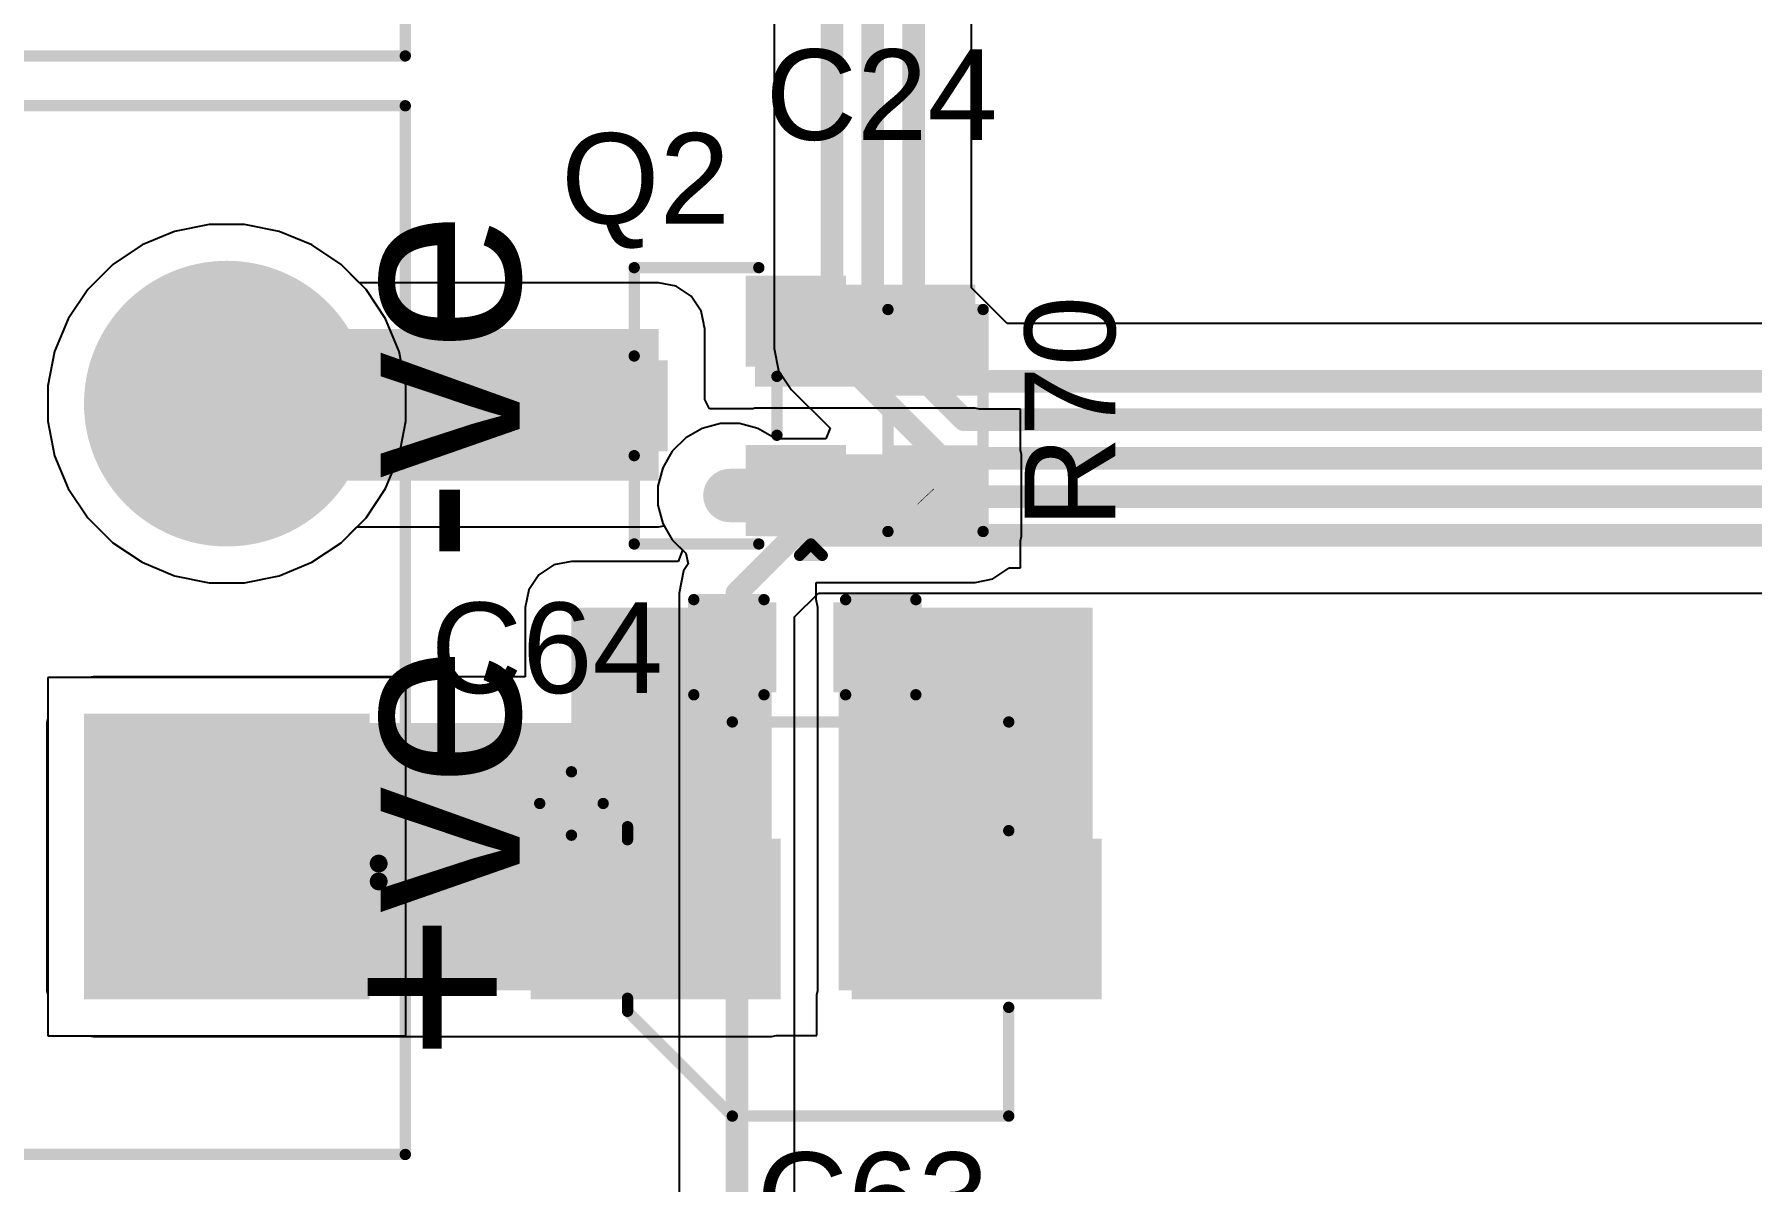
# Model space of a CAD drawing. Header units: millimetres. Extents: x 0 to 214, y 0 to 214.
# Drawn here: x 0.273 to 1.031, y 2.578 to 3.085 of the extents above; entities that cross this region are included whole.
import ezdxf

# ---------------------------------------------------------------- set-up
doc = ezdxf.new("R2010")
doc.units = ezdxf.units.MM
doc.header["$MEASUREMENT"] = 0
for name, color, linetype in [('BottomLayer', 5, 'Continuous'), ('BottomSolder', 6, 'Continuous'), ('MultiLayer', 9, 'Continuous'), ('PadHoleLayer', 156, 'Continuous'), ('TopLayer', 1, 'Continuous'), ('TopOverlay', 2, 'Continuous'), ('TopPaste', 8, 'Continuous'), ('TopSolder', 216, 'Continuous'), ('ViaHoleLayer', 16, 'Continuous')]:
    doc.layers.add(name, color=color, linetype=linetype)
doc.styles.add('Arial', font='', dxfattribs={"height": 0.2})
doc.styles.get('Arial').set_extended_font_data('Arial')

# ---------------------------------------------------------------- blocks, each defined once
blk = doc.blocks.new('____23_87')
at = {"layer": 'TopLayer'}
for points in [[(-0.01614, 0.05748), (0.01614, 0.05748), (0.01614, 0.02126), (-0.01614, 0.02126)], [(-0.05354, -0.02126), (-0.02126, -0.02126), (-0.02126, -0.05748), (-0.05354, -0.05748)], [(0.02126, -0.02126), (0.05354, -0.02126), (0.05354, -0.05748), (0.02126, -0.05748)]]:
    blk.add_hatch(color=1, dxfattribs=at).paths.add_polyline_path(points)
at = {"layer": 'TopPaste'}
for points in [[(-0.01614, 0.05748), (0.01614, 0.05748), (0.01614, 0.02126), (-0.01614, 0.02126)], [(-0.05354, -0.02126), (-0.02126, -0.02126), (-0.02126, -0.05748), (-0.05354, -0.05748)], [(0.02126, -0.02126), (0.05354, -0.02126), (0.05354, -0.05748), (0.02126, -0.05748)]]:
    blk.add_hatch(color=8, dxfattribs=at).paths.add_polyline_path(points)
at = {"layer": 'TopSolder'}
for points in [[(-0.02014, 0.06148), (0.02014, 0.06148), (0.02014, 0.01726), (-0.02014, 0.01726)], [(-0.05754, -0.01726), (-0.01726, -0.01726), (-0.01726, -0.06148), (-0.05754, -0.06148)], [(0.01726, -0.01726), (0.05754, -0.01726), (0.05754, -0.06148), (0.01726, -0.06148)]]:
    blk.add_hatch(color=216, dxfattribs=at).paths.add_polyline_path(points)
at = {"layer": 'TopOverlay', "const_width": 0.005}
for points in [[(-0.061, 0.032), (-0.061, -0.023)], [(-0.061, 0.032), (-0.022, 0.032)], [(0.022, 0.032), (0.061, 0.032)], [(0.061, 0.032), (0.061, -0.023)], [(-0.013, -0.031), (0.013, -0.031)], [(-0.066, -0.041), (-0.061, -0.046)], [(-0.066, -0.041), (-0.066, -0.051)], [(-0.061, -0.046), (-0.066, -0.051)]]:
    blk.add_lwpolyline(points, dxfattribs=at)
at = {"layer": 'TopOverlay', "const_width": 0.0025}
for points in [[(-0.06225, 0.032, 1), (-0.05975, 0.032, 1)], [(-0.06225, 0.032, 1), (-0.05975, 0.032, 1)], [(-0.02325, 0.032, 1), (-0.02075, 0.032, 1)], [(0.02075, 0.032, 1), (0.02325, 0.032, 1)], [(0.05975, 0.032, 1), (0.06225, 0.032, 1)], [(0.05975, 0.032, 1), (0.06225, 0.032, 1)], [(-0.06225, -0.023, 1), (-0.05975, -0.023, 1)], [(0.05975, -0.023, 1), (0.06225, -0.023, 1)], [(-0.01425, -0.031, 1), (-0.01175, -0.031, 1)], [(0.01175, -0.031, 1), (0.01425, -0.031, 1)], [(-0.06725, -0.041, 1), (-0.06475, -0.041, 1)], [(-0.06725, -0.041, 1), (-0.06475, -0.041, 1)], [(-0.06225, -0.046, 1), (-0.05975, -0.046, 1)], [(-0.06225, -0.046, 1), (-0.05975, -0.046, 1)], [(-0.06725, -0.051, 1), (-0.06475, -0.051, 1)], [(-0.06725, -0.051, 1), (-0.06475, -0.051, 1)]]:
    blk.add_lwpolyline(points, format="xyb", close=True, dxfattribs=at)
blk = doc.blocks.new('RES_0603_99')
at = {"layer": 'TopLayer'}
for points in [[(-0.015, 0.0175), (-0.015, -0.0175), (-0.045, -0.0175), (-0.045, 0.0175)], [(0.045, 0.0175), (0.045, -0.0175), (0.015, -0.0175), (0.015, 0.0175)]]:
    blk.add_hatch(color=1, dxfattribs=at).paths.add_polyline_path(points)
at = {"layer": 'TopPaste'}
for points in [[(-0.015, 0.0175), (-0.015, -0.0175), (-0.045, -0.0175), (-0.045, 0.0175)], [(0.045, 0.0175), (0.045, -0.0175), (0.015, -0.0175), (0.015, 0.0175)]]:
    blk.add_hatch(color=8, dxfattribs=at).paths.add_polyline_path(points)
at = {"layer": 'TopSolder'}
for points in [[(-0.011, 0.0215), (-0.011, -0.0215), (-0.049, -0.0215), (-0.049, 0.0215)], [(0.049, 0.0215), (0.049, -0.0215), (0.011, -0.0215), (0.011, 0.0215)]]:
    blk.add_hatch(color=216, dxfattribs=at).paths.add_polyline_path(points)
at = {"layer": 'TopOverlay', "const_width": 0.005}
for points in [[(-0.049, 0.021), (0.049, 0.021)], [(-0.049, 0.021), (-0.049, -0.021)], [(0.049, 0.021), (0.049, -0.021)], [(-0.049, -0.021), (0.049, -0.021)]]:
    blk.add_lwpolyline(points, dxfattribs=at)
at = {"layer": 'TopOverlay', "const_width": 0.0025}
for points in [[(-0.05025, 0.021, 1), (-0.04775, 0.021, 1)], [(-0.05025, 0.021, 1), (-0.04775, 0.021, 1)], [(0.04775, 0.021, 1), (0.05025, 0.021, 1)], [(0.04775, 0.021, 1), (0.05025, 0.021, 1)], [(-0.05025, -0.021, 1), (-0.04775, -0.021, 1)], [(-0.05025, -0.021, 1), (-0.04775, -0.021, 1)], [(0.04775, -0.021, 1), (0.05025, -0.021, 1)], [(0.04775, -0.021, 1), (0.05025, -0.021, 1)]]:
    blk.add_lwpolyline(points, format="xyb", close=True, dxfattribs=at)
blk = doc.blocks.new('C__0603_102')
at = {"layer": 'TopLayer'}
for points in [[(-0.015, 0.0175), (-0.015, -0.0175), (-0.045, -0.0175), (-0.045, 0.0175)], [(0.045, 0.0175), (0.045, -0.0175), (0.015, -0.0175), (0.015, 0.0175)]]:
    blk.add_hatch(color=1, dxfattribs=at).paths.add_polyline_path(points)
at = {"layer": 'TopPaste'}
for points in [[(-0.015, 0.0175), (-0.015, -0.0175), (-0.045, -0.0175), (-0.045, 0.0175)], [(0.045, 0.0175), (0.045, -0.0175), (0.015, -0.0175), (0.015, 0.0175)]]:
    blk.add_hatch(color=8, dxfattribs=at).paths.add_polyline_path(points)
at = {"layer": 'TopSolder'}
for points in [[(-0.01264, 0.01986), (-0.01264, -0.01986), (-0.04736, -0.01986), (-0.04736, 0.01986)], [(0.04736, 0.01986), (0.04736, -0.01986), (0.01264, -0.01986), (0.01264, 0.01986)]]:
    blk.add_hatch(color=216, dxfattribs=at).paths.add_polyline_path(points)
at = {"layer": 'TopOverlay', "const_width": 0.005}
for points in [[(-0.049, -0.021), (-0.049, 0.021)], [(-0.049, 0.021), (-0.018, 0.021)], [(0.018, 0.021), (0.049, 0.021)], [(0.049, -0.021), (0.049, 0.021)], [(-0.049, -0.021), (-0.018, -0.021)], [(0.018, -0.021), (0.049, -0.021)]]:
    blk.add_lwpolyline(points, dxfattribs=at)
at = {"layer": 'TopOverlay', "const_width": 0.0025}
for points in [[(-0.05025, 0.021, 1), (-0.04775, 0.021, 1)], [(-0.05025, 0.021, 1), (-0.04775, 0.021, 1)], [(-0.01925, 0.021, 1), (-0.01675, 0.021, 1)], [(0.01675, 0.021, 1), (0.01925, 0.021, 1)], [(0.04775, 0.021, 1), (0.05025, 0.021, 1)], [(0.04775, 0.021, 1), (0.05025, 0.021, 1)], [(-0.05025, -0.021, 1), (-0.04775, -0.021, 1)], [(-0.05025, -0.021, 1), (-0.04775, -0.021, 1)], [(-0.01925, -0.021, 1), (-0.01675, -0.021, 1)], [(0.01675, -0.021, 1), (0.01925, -0.021, 1)], [(0.04775, -0.021, 1), (0.05025, -0.021, 1)], [(0.04775, -0.021, 1), (0.05025, -0.021, 1)]]:
    blk.add_lwpolyline(points, format="xyb", close=True, dxfattribs=at)
blk = doc.blocks.new('TBP01R1_508_02BE_312')
at = {"layer": 'BottomLayer'}
blk.add_hatch(color=5, dxfattribs=at).paths.add_polyline_path([(-0.15906, 0.05906), (-0.04094, 0.05906), (-0.04094, -0.05906), (-0.15906, -0.05906)])
h = blk.add_hatch(color=5, dxfattribs=at)
edge = h.paths.add_edge_path()
edge.add_arc((0.1, 0), 0.05906, 0, 360)
at = {"layer": 'BottomSolder'}
blk.add_hatch(color=6, dxfattribs=at).paths.add_polyline_path([(-0.16306, 0.06306), (-0.03694, 0.06306), (-0.03694, -0.06306), (-0.16306, -0.06306)])
h = blk.add_hatch(color=6, dxfattribs=at)
edge = h.paths.add_edge_path()
edge.add_arc((0.1, 0), 0.06306, 0, 360)
at = {"layer": 'MultiLayer'}
blk.add_hatch(color=9, dxfattribs=at).paths.add_polyline_path([(-0.15906, 0.05906), (-0.04094, 0.05906), (-0.04094, -0.05906), (-0.15906, -0.05906)])
h = blk.add_hatch(color=9, dxfattribs=at)
edge = h.paths.add_edge_path()
edge.add_arc((0.1, 0), 0.05906, 0, 360)
at = {"layer": 'PadHoleLayer'}
h = blk.add_hatch(color=156, dxfattribs=at)
edge = h.paths.add_edge_path()
edge.add_arc((-0.1, 0), 0.03346, 0, 360)
h = blk.add_hatch(color=156, dxfattribs=at)
edge = h.paths.add_edge_path()
edge.add_arc((0.1, 0), 0.03346, 0, 360)
at = {"layer": 'TopLayer'}
blk.add_hatch(color=1, dxfattribs=at).paths.add_polyline_path([(-0.15906, 0.05906), (-0.04094, 0.05906), (-0.04094, -0.05906), (-0.15906, -0.05906)])
h = blk.add_hatch(color=1, dxfattribs=at)
edge = h.paths.add_edge_path()
edge.add_arc((0.1, 0), 0.05906, 0, 360)
at = {"layer": 'TopSolder'}
blk.add_hatch(color=216, dxfattribs=at).paths.add_polyline_path([(-0.16306, 0.06306), (-0.03694, 0.06306), (-0.03694, -0.06306), (-0.16306, -0.06306)])
h = blk.add_hatch(color=216, dxfattribs=at)
edge = h.paths.add_edge_path()
edge.add_arc((0.1, 0), 0.06306, 0, 360)
at = {"layer": 'TopOverlay'}
for points, const_width in [([(-0.2315, 0.3937), (-0.2315, -0.07874)], 0.005), ([(-0.2315, 0.3937), (0.2315, 0.3937)], 0.005), ([(0.2315, 0.3937), (0.2315, -0.07874)], 0.005), ([(-0.145, 0.339), (-0.126, 0.32)], 0.01), ([(-0.075, 0.339), (-0.094, 0.32)], 0.01), ([(0.055, 0.339), (0.074, 0.32)], 0.01), ([(0.055, 0.339), (0.074, 0.32)], 0.01), ([(0.125, 0.339), (0.106, 0.32)], 0.01), ([(0.125, 0.339), (0.106, 0.32)], 0.01), ([(-0.126, 0.32), (-0.094, 0.32)], 0.01), ([(0.074, 0.32), (0.106, 0.32)], 0.01), ([(0.074, 0.32), (0.106, 0.32)], 0.01), ([(-0.2315, -0.07874), (0.2315, -0.07874)], 0.005)]:
    blk.add_lwpolyline(points, dxfattribs=dict(at, const_width=const_width))
for points, const_width in [([(-0.23275, 0.3937, 1), (-0.23025, 0.3937, 1)], 0.0025), ([(-0.23275, 0.3937, 1), (-0.23025, 0.3937, 1)], 0.0025), ([(0.23025, 0.3937, 1), (0.23275, 0.3937, 1)], 0.0025), ([(0.23025, 0.3937, 1), (0.23275, 0.3937, 1)], 0.0025), ([(-0.1475, 0.339, 1), (-0.1425, 0.339, 1)], 0.005), ([(-0.0775, 0.339, 1), (-0.0725, 0.339, 1)], 0.005), ([(0.0525, 0.339, 1), (0.0575, 0.339, 1)], 0.005), ([(0.0525, 0.339, 1), (0.0575, 0.339, 1)], 0.005), ([(0.1225, 0.339, 1), (0.1275, 0.339, 1)], 0.005), ([(0.1225, 0.339, 1), (0.1275, 0.339, 1)], 0.005), ([(-0.1285, 0.32, 1), (-0.1235, 0.32, 1)], 0.005), ([(-0.1285, 0.32, 1), (-0.1235, 0.32, 1)], 0.005), ([(-0.0965, 0.32, 1), (-0.0915, 0.32, 1)], 0.005), ([(-0.0965, 0.32, 1), (-0.0915, 0.32, 1)], 0.005), ([(0.0715, 0.32, 1), (0.0765, 0.32, 1)], 0.005), ([(0.0715, 0.32, 1), (0.0765, 0.32, 1)], 0.005), ([(0.0715, 0.32, 1), (0.0765, 0.32, 1)], 0.005), ([(0.0715, 0.32, 1), (0.0765, 0.32, 1)], 0.005), ([(0.1035, 0.32, 1), (0.1085, 0.32, 1)], 0.005), ([(0.1035, 0.32, 1), (0.1085, 0.32, 1)], 0.005), ([(0.1035, 0.32, 1), (0.1085, 0.32, 1)], 0.005), ([(0.1035, 0.32, 1), (0.1085, 0.32, 1)], 0.005), ([(-0.10306, -0.067, 1), (-0.11094, -0.067, 1)], 0.00787), ([(-0.11291, -0.067, 1), (-0.10897, -0.067, 1)], 0.00394), ([(-0.10503, -0.067, 1), (-0.10109, -0.067, 1)], 0.00394), ([(-0.23275, -0.07874, 1), (-0.23025, -0.07874, 1)], 0.0025), ([(-0.23275, -0.07874, 1), (-0.23025, -0.07874, 1)], 0.0025), ([(0.23025, -0.07874, 1), (0.23275, -0.07874, 1)], 0.0025), ([(0.23025, -0.07874, 1), (0.23275, -0.07874, 1)], 0.0025)]:
    blk.add_lwpolyline(points, format="xyb", close=True, dxfattribs=dict(at, const_width=const_width))
blk = doc.blocks.new('TBP01R1_508_02BE_313')
at = {"layer": 'BottomLayer'}
blk.add_hatch(color=5, dxfattribs=at).paths.add_polyline_path([(-0.15906, 0.05906), (-0.04094, 0.05906), (-0.04094, -0.05906), (-0.15906, -0.05906)])
h = blk.add_hatch(color=5, dxfattribs=at)
edge = h.paths.add_edge_path()
edge.add_arc((0.1, 0), 0.05906, 0, 360)
at = {"layer": 'BottomSolder'}
blk.add_hatch(color=6, dxfattribs=at).paths.add_polyline_path([(-0.16306, 0.06306), (-0.03694, 0.06306), (-0.03694, -0.06306), (-0.16306, -0.06306)])
h = blk.add_hatch(color=6, dxfattribs=at)
edge = h.paths.add_edge_path()
edge.add_arc((0.1, 0), 0.06306, 0, 360)
at = {"layer": 'MultiLayer'}
blk.add_hatch(color=9, dxfattribs=at).paths.add_polyline_path([(-0.15906, 0.05906), (-0.04094, 0.05906), (-0.04094, -0.05906), (-0.15906, -0.05906)])
h = blk.add_hatch(color=9, dxfattribs=at)
edge = h.paths.add_edge_path()
edge.add_arc((0.1, 0), 0.05906, 0, 360)
at = {"layer": 'PadHoleLayer'}
h = blk.add_hatch(color=156, dxfattribs=at)
edge = h.paths.add_edge_path()
edge.add_arc((-0.1, 0), 0.03346, 0, 360)
h = blk.add_hatch(color=156, dxfattribs=at)
edge = h.paths.add_edge_path()
edge.add_arc((0.1, 0), 0.03346, 0, 360)
at = {"layer": 'TopLayer'}
blk.add_hatch(color=1, dxfattribs=at).paths.add_polyline_path([(-0.15906, 0.05906), (-0.04094, 0.05906), (-0.04094, -0.05906), (-0.15906, -0.05906)])
h = blk.add_hatch(color=1, dxfattribs=at)
edge = h.paths.add_edge_path()
edge.add_arc((0.1, 0), 0.05906, 0, 360)
at = {"layer": 'TopSolder'}
blk.add_hatch(color=216, dxfattribs=at).paths.add_polyline_path([(-0.16306, 0.06306), (-0.03694, 0.06306), (-0.03694, -0.06306), (-0.16306, -0.06306)])
h = blk.add_hatch(color=216, dxfattribs=at)
edge = h.paths.add_edge_path()
edge.add_arc((0.1, 0), 0.06306, 0, 360)
at = {"layer": 'TopOverlay'}
for points, const_width in [([(-0.2315, 0.3937), (0.2315, 0.3937)], 0.005), ([(-0.2315, 0.3937), (-0.2315, -0.07874)], 0.005), ([(0.2315, 0.3937), (0.2315, -0.07874)], 0.005), ([(-0.145, 0.339), (-0.126, 0.32)], 0.01), ([(-0.075, 0.339), (-0.094, 0.32)], 0.01), ([(0.055, 0.339), (0.074, 0.32)], 0.01), ([(0.055, 0.339), (0.074, 0.32)], 0.01), ([(0.125, 0.339), (0.106, 0.32)], 0.01), ([(0.125, 0.339), (0.106, 0.32)], 0.01), ([(-0.126, 0.32), (-0.094, 0.32)], 0.01), ([(0.074, 0.32), (0.106, 0.32)], 0.01), ([(0.074, 0.32), (0.106, 0.32)], 0.01), ([(-0.2315, -0.07874), (0.2315, -0.07874)], 0.005)]:
    blk.add_lwpolyline(points, dxfattribs=dict(at, const_width=const_width))
for points, const_width in [([(-0.23275, 0.3937, 1), (-0.23025, 0.3937, 1)], 0.0025), ([(-0.23275, 0.3937, 1), (-0.23025, 0.3937, 1)], 0.0025), ([(0.23025, 0.3937, 1), (0.23275, 0.3937, 1)], 0.0025), ([(0.23025, 0.3937, 1), (0.23275, 0.3937, 1)], 0.0025), ([(-0.1475, 0.339, 1), (-0.1425, 0.339, 1)], 0.005), ([(-0.0775, 0.339, 1), (-0.0725, 0.339, 1)], 0.005), ([(0.0525, 0.339, 1), (0.0575, 0.339, 1)], 0.005), ([(0.0525, 0.339, 1), (0.0575, 0.339, 1)], 0.005), ([(0.1225, 0.339, 1), (0.1275, 0.339, 1)], 0.005), ([(0.1225, 0.339, 1), (0.1275, 0.339, 1)], 0.005), ([(-0.1285, 0.32, 1), (-0.1235, 0.32, 1)], 0.005), ([(-0.1285, 0.32, 1), (-0.1235, 0.32, 1)], 0.005), ([(-0.0965, 0.32, 1), (-0.0915, 0.32, 1)], 0.005), ([(-0.0965, 0.32, 1), (-0.0915, 0.32, 1)], 0.005), ([(0.0715, 0.32, 1), (0.0765, 0.32, 1)], 0.005), ([(0.0715, 0.32, 1), (0.0765, 0.32, 1)], 0.005), ([(0.0715, 0.32, 1), (0.0765, 0.32, 1)], 0.005), ([(0.0715, 0.32, 1), (0.0765, 0.32, 1)], 0.005), ([(0.1035, 0.32, 1), (0.1085, 0.32, 1)], 0.005), ([(0.1035, 0.32, 1), (0.1085, 0.32, 1)], 0.005), ([(0.1035, 0.32, 1), (0.1085, 0.32, 1)], 0.005), ([(0.1035, 0.32, 1), (0.1085, 0.32, 1)], 0.005), ([(-0.10306, -0.067, 1), (-0.11094, -0.067, 1)], 0.00787), ([(-0.11291, -0.067, 1), (-0.10897, -0.067, 1)], 0.00394), ([(-0.10503, -0.067, 1), (-0.10109, -0.067, 1)], 0.00394), ([(-0.23275, -0.07874, 1), (-0.23025, -0.07874, 1)], 0.0025), ([(-0.23275, -0.07874, 1), (-0.23025, -0.07874, 1)], 0.0025), ([(0.23025, -0.07874, 1), (0.23275, -0.07874, 1)], 0.0025), ([(0.23025, -0.07874, 1), (0.23275, -0.07874, 1)], 0.0025)]:
    blk.add_lwpolyline(points, format="xyb", close=True, dxfattribs=dict(at, const_width=const_width))
blk = doc.blocks.new('RVT1E100M0405__349')
at = {"layer": 'TopLayer'}
for points in [[(-0.12205, 0.0315), (-0.01969, 0.0315), (-0.01969, -0.0315), (-0.12205, -0.0315)], [(0.01969, 0.0315), (0.12205, 0.0315), (0.12205, -0.0315), (0.01969, -0.0315)]]:
    blk.add_hatch(color=1, dxfattribs=at).paths.add_polyline_path(points)
at = {"layer": 'TopPaste'}
for points in [[(-0.12205, 0.0315), (-0.01969, 0.0315), (-0.01969, -0.0315), (-0.12205, -0.0315)], [(0.01969, 0.0315), (0.12205, 0.0315), (0.12205, -0.0315), (0.01969, -0.0315)]]:
    blk.add_hatch(color=8, dxfattribs=at).paths.add_polyline_path(points)
at = {"layer": 'TopSolder'}
for points in [[(-0.12605, 0.0355), (-0.01569, 0.0355), (-0.01569, -0.0355), (-0.12605, -0.0355)], [(0.01569, 0.0355), (0.12605, 0.0355), (0.12605, -0.0355), (0.01569, -0.0355)]]:
    blk.add_hatch(color=216, dxfattribs=at).paths.add_polyline_path(points)
at = {"layer": 'TopOverlay', "const_width": 0.005}
for points in [[(-0.08325, 0.04075), (-0.037, 0.087)], [(-0.037, 0.087), (0.085, 0.087)], [(0.085, 0.039), (0.085, 0.087)], [(-0.108, 0.037), (-0.108, 0.065)], [(-0.122, 0.051), (-0.094, 0.051)], [(-0.08325, 0.035), (-0.08325, 0.04075)], [(-0.08325, -0.04075), (-0.08325, -0.035)], [(0.085, -0.087), (0.085, -0.039)], [(-0.08325, -0.04075), (-0.037, -0.087)], [(-0.037, -0.087), (0.085, -0.087)]]:
    blk.add_lwpolyline(points, dxfattribs=at)
at = {"layer": 'TopOverlay', "const_width": 0.0025}
for points in [[(-0.03825, 0.087, 1), (-0.03575, 0.087, 1)], [(-0.03825, 0.087, 1), (-0.03575, 0.087, 1)], [(0.08375, 0.087, 1), (0.08625, 0.087, 1)], [(0.08375, 0.087, 1), (0.08625, 0.087, 1)], [(-0.10925, 0.065, 1), (-0.10675, 0.065, 1)], [(-0.12325, 0.051, 1), (-0.12075, 0.051, 1)], [(-0.09525, 0.051, 1), (-0.09275, 0.051, 1)], [(-0.10925, 0.037, 1), (-0.10675, 0.037, 1)], [(-0.0845, 0.04075, 1), (-0.082, 0.04075, 1)], [(-0.0845, 0.04075, 1), (-0.082, 0.04075, 1)], [(0.08375, 0.039, 1), (0.08625, 0.039, 1)], [(-0.0845, 0.035, 1), (-0.082, 0.035, 1)], [(-0.0845, -0.035, 1), (-0.082, -0.035, 1)], [(0.08375, -0.039, 1), (0.08625, -0.039, 1)], [(-0.0845, -0.04075, 1), (-0.082, -0.04075, 1)], [(-0.0845, -0.04075, 1), (-0.082, -0.04075, 1)], [(-0.03825, -0.087, 1), (-0.03575, -0.087, 1)], [(-0.03825, -0.087, 1), (-0.03575, -0.087, 1)], [(0.08375, -0.087, 1), (0.08625, -0.087, 1)], [(0.08375, -0.087, 1), (0.08625, -0.087, 1)]]:
    blk.add_lwpolyline(points, format="xyb", close=True, dxfattribs=at)

msp = doc.modelspace()

# ---------------------------------------------------------------- hatches: boundary and pattern name
at = {"layer": 'BottomLayer'}
h = msp.add_hatch(color=5, dxfattribs=at)
edge = h.paths.add_edge_path()
edge.add_arc((0.57994, 2.881), 0.01181, 0, 360)
h = msp.add_hatch(color=5, dxfattribs=at)
edge = h.paths.add_edge_path()
edge.add_arc((0.68787, 2.81503), 0.01181, 0, 360)
h = msp.add_hatch(color=5, dxfattribs=at)
edge = h.paths.add_edge_path()
edge.add_arc((0.72, 2.81503), 0.01181, 0, 360)
h = msp.add_hatch(color=5, dxfattribs=at)
edge = h.paths.add_edge_path()
edge.add_arc((0.68787, 2.78411), 0.01181, 0, 360)
h = msp.add_hatch(color=5, dxfattribs=at)
edge = h.paths.add_edge_path()
edge.add_arc((0.72, 2.78411), 0.01181, 0, 360)
at = {"layer": 'TopLayer'}
for points in [[(0.59095, 2.92912), (0.68819, 2.92912), (0.68819, 2.97415), (0.59095, 2.97415)], [(0.36074, 2.88757), (0.54843, 2.88757), (0.54843, 2.95457), (0.36074, 2.95457)], [(0.59095, 2.86299), (0.68819, 2.86299), (0.68819, 2.89912), (0.59095, 2.89912)], [(0.57994, 2.86919), (0.609, 2.86919), (0.609, 2.89281), (0.57994, 2.89281)], [(0.51, 2.7216), (0.59832, 2.7216), (0.59832, 2.83153), (0.51, 2.83153)], [(0.628, 2.66258), (0.74005, 2.66258), (0.74005, 2.83153), (0.628, 2.83153)], [(0.29886, 2.66251), (0.59831, 2.66251), (0.59831, 2.78062), (0.29886, 2.78062)]]:
    msp.add_hatch(color=1, dxfattribs=at).paths.add_polyline_path(points)
h = msp.add_hatch(color=1, dxfattribs=at)
edge = h.paths.add_edge_path()
edge.add_arc((0.57994, 2.881), 0.01181, 0, 360)
h = msp.add_hatch(color=1, dxfattribs=at)
edge = h.paths.add_edge_path()
edge.add_arc((0.68787, 2.81503), 0.01181, 0, 360)
h = msp.add_hatch(color=1, dxfattribs=at)
edge = h.paths.add_edge_path()
edge.add_arc((0.72, 2.81503), 0.01181, 0, 360)
h = msp.add_hatch(color=1, dxfattribs=at)
edge = h.paths.add_edge_path()
edge.add_arc((0.68787, 2.78411), 0.01181, 0, 360)
h = msp.add_hatch(color=1, dxfattribs=at)
edge = h.paths.add_edge_path()
edge.add_arc((0.72, 2.78411), 0.01181, 0, 360)
at = {"layer": 'ViaHoleLayer'}
h = msp.add_hatch(color=16, dxfattribs=at)
edge = h.paths.add_edge_path()
edge.add_arc((0.57994, 2.881), 0.00591, 0, 360)
h = msp.add_hatch(color=16, dxfattribs=at)
edge = h.paths.add_edge_path()
edge.add_arc((0.68787, 2.81503), 0.00591, 0, 360)
h = msp.add_hatch(color=16, dxfattribs=at)
edge = h.paths.add_edge_path()
edge.add_arc((0.72, 2.81503), 0.00591, 0, 360)
h = msp.add_hatch(color=16, dxfattribs=at)
edge = h.paths.add_edge_path()
edge.add_arc((0.68787, 2.78411), 0.00591, 0, 360)
h = msp.add_hatch(color=16, dxfattribs=at)
edge = h.paths.add_edge_path()
edge.add_arc((0.72, 2.78411), 0.00591, 0, 360)

# ---------------------------------------------------------------- linework, layer by layer
at = {"layer": 'BottomLayer'}
for p, q in [((0.68649, 2.97276), (0.68649, 4.33187)), ((0.59951, 3.33699), (0.59951, 2.94589)), ((0.33486, 2.99759), (0.32047, 2.99163)), ((0.35013, 3.00062), (0.33486, 2.99759)), ((0.3657, 3.00062), (0.35013, 3.00062)), ((0.38098, 2.99759), (0.3657, 3.00062)), ((0.39536, 2.99163), (0.38098, 2.99759)), ((0.32047, 2.99163), (0.30752, 2.98298)), ((0.40831, 2.98298), (0.39536, 2.99163)), ((0.30752, 2.98298), (0.29651, 2.97196)), ((0.41932, 2.97196), (0.40831, 2.98298)), ((0.29651, 2.97196), (0.28786, 2.95902)), ((0.42798, 2.95902), (0.41932, 2.97196)), ((0.70232, 2.95693), (0.68649, 2.97276)), ((0.28786, 2.95902), (0.2819, 2.94463)), ((0.43394, 2.94463), (0.42798, 2.95902)), ((3.20285, 2.95693), (0.70232, 2.95693)), ((0.2819, 2.94463), (0.27886, 2.92936)), ((0.43697, 2.92936), (0.43394, 2.94463)), ((0.59951, 2.94589), (0.60145, 2.93613)), ((0.60145, 2.93613), (0.60698, 2.92786)), ((0.27886, 2.92936), (0.27886, 2.91378)), ((0.43697, 2.91378), (0.43697, 2.92936)), ((0.60698, 2.92786), (0.62412, 2.91072)), ((0.27886, 2.91378), (0.2819, 2.89851)), ((0.43394, 2.89851), (0.43697, 2.91378)), ((0.56766, 2.91064), (0.56041, 2.90646)), ((0.57575, 2.91281), (0.56766, 2.91064)), ((0.58413, 2.91281), (0.57575, 2.91281)), ((0.59222, 2.91064), (0.58413, 2.91281)), ((0.59947, 2.90646), (0.59222, 2.91064)), ((0.62412, 2.91072), (0.62221, 2.9061)), ((0.56041, 2.90646), (0.55449, 2.90053)), ((0.59983, 2.9061), (0.59947, 2.90646)), ((0.62221, 2.9061), (0.59983, 2.9061)), ((0.2819, 2.89851), (0.28786, 2.88412)), ((0.42798, 2.88412), (0.43394, 2.89851)), ((0.55449, 2.90053), (0.5503, 2.89328)), ((0.5503, 2.89328), (0.54813, 2.88519)), ((0.28786, 2.88412), (0.29651, 2.87117)), ((0.41932, 2.87117), (0.42798, 2.88412)), ((0.54813, 2.88519), (0.54813, 2.87681)), ((0.54813, 2.87681), (0.5503, 2.86872)), ((0.29651, 2.87117), (0.30752, 2.86016)), ((0.40831, 2.86016), (0.41932, 2.87117)), ((0.5503, 2.86872), (0.55449, 2.86147)), ((0.30752, 2.86016), (0.32047, 2.85151)), ((0.39536, 2.85151), (0.40831, 2.86016)), ((0.55449, 2.86147), (0.56041, 2.85555)), ((0.32047, 2.85151), (0.33486, 2.84555)), ((0.38098, 2.84555), (0.39536, 2.85151)), ((0.56152, 2.85079), (0.55945, 2.8477)), ((0.56041, 2.85555), (0.56152, 2.85079)), ((0.33486, 2.84555), (0.35013, 2.84251)), ((0.35013, 2.84251), (0.3657, 2.84251)), ((0.3657, 2.84251), (0.38098, 2.84555)), ((0.55945, 2.8477), (0.55751, 2.83794)), ((0.55751, 2.83794), (0.55751, 2.41492)), ((0.60849, 2.82738), (0.61906, 2.83795)), ((0.61906, 2.83795), (1.92634, 2.83795)), ((0.60849, 2.41492), (0.60849, 2.82738)), ((0.43697, 2.80062), (0.27886, 2.80062)), ((0.27886, 2.80062), (0.27886, 2.64251)), ((0.43697, 2.64251), (0.43697, 2.80062)), ((0.27886, 2.64251), (0.43697, 2.64251))]:
    msp.add_line(p, q, dxfattribs=at)
at = {"layer": 'BottomLayer', "const_width": 0.01}
for points in [[(0.661, 2.9622), (0.661, 4.33187)], [(0.643, 2.95475), (0.643, 3.84281)], [(0.625, 2.94589), (0.625, 3.35459)], [(0.661, 2.9622), (0.69176, 2.93144)], [(0.643, 2.95475), (0.68331, 2.91444)], [(0.625, 2.94589), (0.67345, 2.89744)], [(0.69176, 2.93144), (3.21341, 2.93144)], [(0.68331, 2.91444), (3.22045, 2.91444)], [(0.67345, 2.89744), (3.22749, 2.89744)], [(0.57994, 2.88061), (0.66624, 2.88061)], [(0.66624, 2.88061), (0.6664, 2.88044)], [(0.6664, 2.88044), (3.23597, 2.88044)], [(0.583, 2.83794), (0.6085, 2.86344)], [(0.6085, 2.86344), (3.6749, 2.86344)], [(0.583, 2.39544), (0.583, 2.83794)]]:
    msp.add_lwpolyline(points, dxfattribs=at)
at = {"layer": 'BottomLayer', "const_width": 0.005}
for points in [[(0.6585, 2.9622, 1), (0.6635, 2.9622, 1)], [(0.6585, 2.9622, 1), (0.6635, 2.9622, 1)], [(0.6405, 2.95475, 1), (0.6455, 2.95475, 1)], [(0.6405, 2.95475, 1), (0.6455, 2.95475, 1)], [(0.6225, 2.94589, 1), (0.6275, 2.94589, 1)], [(0.6225, 2.94589, 1), (0.6275, 2.94589, 1)], [(0.68926, 2.93144, 1), (0.69426, 2.93144, 1)], [(0.68926, 2.93144, 1), (0.69426, 2.93144, 1)], [(0.68081, 2.91444, 1), (0.68581, 2.91444, 1)], [(0.68081, 2.91444, 1), (0.68581, 2.91444, 1)], [(0.67095, 2.89744, 1), (0.67595, 2.89744, 1)], [(0.67095, 2.89744, 1), (0.67595, 2.89744, 1)], [(0.57744, 2.88061, 1), (0.58244, 2.88061, 1)], [(0.66374, 2.88061, 1), (0.66874, 2.88061, 1)], [(0.66374, 2.88061, 1), (0.66874, 2.88061, 1)], [(0.6639, 2.88044, 1), (0.6689, 2.88044, 1)], [(0.6639, 2.88044, 1), (0.6689, 2.88044, 1)], [(0.606, 2.86344, 1), (0.611, 2.86344, 1)], [(0.606, 2.86344, 1), (0.611, 2.86344, 1)], [(0.5805, 2.83794, 1), (0.5855, 2.83794, 1)], [(0.5805, 2.83794, 1), (0.5855, 2.83794, 1)]]:
    msp.add_lwpolyline(points, format="xyb", close=True, dxfattribs=at)
at = {"layer": 'TopLayer'}
for p, q in [((0.33486, 2.99759), (0.32047, 2.99163)), ((0.35013, 3.00062), (0.33486, 2.99759)), ((0.3657, 3.00062), (0.35013, 3.00062)), ((0.38098, 2.99759), (0.3657, 3.00062)), ((0.39536, 2.99163), (0.38098, 2.99759)), ((0.32047, 2.99163), (0.30752, 2.98298)), ((0.40831, 2.98298), (0.39536, 2.99163)), ((0.30752, 2.98298), (0.29651, 2.97196)), ((0.41633, 2.97496), (0.40831, 2.98298)), ((0.29651, 2.97196), (0.28786, 2.95902)), ((0.54843, 2.97496), (0.41633, 2.97496)), ((0.55623, 2.97341), (0.54843, 2.97496)), ((0.56285, 2.96899), (0.55623, 2.97341)), ((0.56727, 2.96237), (0.56285, 2.96899)), ((0.28786, 2.95902), (0.2819, 2.94463)), ((0.56839, 2.95675), (0.56727, 2.96237)), ((0.56843, 2.95675), (0.56839, 2.95675)), ((0.56843, 2.95654), (0.56843, 2.95675)), ((0.56882, 2.95457), (0.56843, 2.95654)), ((0.56882, 2.92346), (0.56882, 2.95457)), ((0.2819, 2.94463), (0.27886, 2.92936)), ((0.27886, 2.92936), (0.27886, 2.91378)), ((0.57095, 2.91934), (0.56882, 2.92346)), ((0.59009, 2.91934), (0.57095, 2.91934)), ((0.59095, 2.91951), (0.59009, 2.91934)), ((0.68819, 2.91951), (0.59095, 2.91951)), ((0.69016, 2.91912), (0.68819, 2.91951)), ((0.70819, 2.91912), (0.69016, 2.91912)), ((0.70819, 2.90109), (0.70819, 2.91912)), ((0.27886, 2.91378), (0.2819, 2.89851)), ((0.2819, 2.89851), (0.28786, 2.88412)), ((0.70858, 2.89912), (0.70819, 2.90109)), ((0.70858, 2.86299), (0.70858, 2.89912)), ((0.28786, 2.88412), (0.29651, 2.87117)), ((0.29651, 2.87117), (0.30752, 2.86016)), ((0.40831, 2.86016), (0.41533, 2.86718)), ((0.41533, 2.86718), (0.54843, 2.86718)), ((0.54843, 2.86718), (0.55091, 2.86767)), ((0.55091, 2.86767), (0.55449, 2.86147)), ((0.30752, 2.86016), (0.32047, 2.85151)), ((0.39536, 2.85151), (0.40831, 2.86016)), ((0.55449, 2.86147), (0.55903, 2.85693)), ((0.70819, 2.86102), (0.70858, 2.86299)), ((0.70819, 2.84912), (0.70819, 2.86102)), ((0.32047, 2.85151), (0.33486, 2.84555)), ((0.38098, 2.84555), (0.39536, 2.85151)), ((0.5022, 2.85037), (0.49558, 2.84595)), ((0.51, 2.85193), (0.5022, 2.85037)), ((0.55707, 2.85193), (0.51, 2.85193)), ((0.55903, 2.85693), (0.55707, 2.85193)), ((0.33486, 2.84555), (0.35013, 2.84251)), ((0.35013, 2.84251), (0.3657, 2.84251)), ((0.3657, 2.84251), (0.38098, 2.84555)), ((0.49558, 2.84595), (0.49116, 2.83934)), ((0.618, 2.83509), (0.618, 2.84259)), ((0.618, 2.84259), (0.68819, 2.84259)), ((0.68819, 2.84259), (0.69599, 2.84415)), ((0.69599, 2.84415), (0.70261, 2.84857)), ((0.70261, 2.84857), (0.70298, 2.84912)), ((0.70298, 2.84912), (0.70819, 2.84912)), ((0.49116, 2.83934), (0.48961, 2.83153)), ((0.61871, 2.83153), (0.618, 2.83509)), ((0.48961, 2.83153), (0.48961, 2.80102)), ((0.61871, 2.78062), (0.61871, 2.83153)), ((0.29689, 2.80062), (0.27886, 2.80062)), ((0.27886, 2.80062), (0.27886, 2.78259)), ((0.29886, 2.80102), (0.29689, 2.80062)), ((0.48961, 2.80102), (0.29886, 2.80102)), ((0.27886, 2.78259), (0.27847, 2.78062)), ((0.27847, 2.78062), (0.27847, 2.66251)), ((0.61871, 2.66251), (0.61871, 2.78062)), ((0.27847, 2.66251), (0.27886, 2.66054)), ((0.27886, 2.66054), (0.27886, 2.64251)), ((0.61831, 2.66054), (0.61871, 2.66251)), ((0.61831, 2.64254), (0.61831, 2.66054)), ((0.27886, 2.64251), (0.29689, 2.64251)), ((0.29689, 2.64251), (0.29886, 2.64212)), ((0.29886, 2.64212), (0.59832, 2.64212)), ((0.59832, 2.64212), (0.60041, 2.64254)), ((0.60041, 2.64254), (0.61831, 2.64254))]:
    msp.add_line(p, q, dxfattribs=at)
at = {"layer": 'TopLayer', "const_width": 0.02}
for points in [[(0.61975, 2.88083), (0.61983, 2.88091)], [(0.61983, 2.88091), (0.62201, 2.87873)]]:
    msp.add_lwpolyline(points, dxfattribs=at)
at = {"layer": 'TopLayer', "const_width": 0.01}
for points in [[(0.61475, 2.88083, 1), (0.62475, 2.88083, 1)], [(0.61483, 2.88091, 1), (0.62483, 2.88091, 1)], [(0.61483, 2.88091, 1), (0.62483, 2.88091, 1)], [(0.61701, 2.87873, 1), (0.62701, 2.87873, 1)]]:
    msp.add_lwpolyline(points, format="xyb", close=True, dxfattribs=at)

# ---------------------------------------------------------------- block references
at = {"rotation": 90}
for name, p in [('TBP01R1_508_02BE_312', (0.35792, 3.30657)), ('TBP01R1_508_02BE_313', (0.35792, 2.82157)), ('____23_87', (0.56969, 2.9206)), ('RES_0603_99', (0.67069, 2.91412))]:
    msp.add_blockref(name, p, dxfattribs=at)
for name, p in [('C__0603_102', (0.613, 2.81403)), ('RVT1E100M0405__349', (0.618, 2.69403))]:
    msp.add_blockref(name, p)

# ---------------------------------------------------------------- texts
at = {"layer": 'TopOverlay', "style": 'Arial'}
for s, p in [('C24', (0.59568, 3.03801)), ('Q2', (0.50543, 3.00101)), ('C64', (0.44789, 2.79377)), ('C63', (0.59168, 2.55101))]:
    msp.add_text(s, height=0.04, dxfattribs=at).set_placement(p)
for s, height, p in [('-ve', 0.08, (0.48718, 2.8514)), ('R70', 0.04, (0.74999, 2.86668)), ('+ve', 0.08, (0.48717, 2.6314))]:
    msp.add_text(s, height=height, rotation=90, dxfattribs=at).set_placement(p)

doc.saveas('drawing.dxf')
